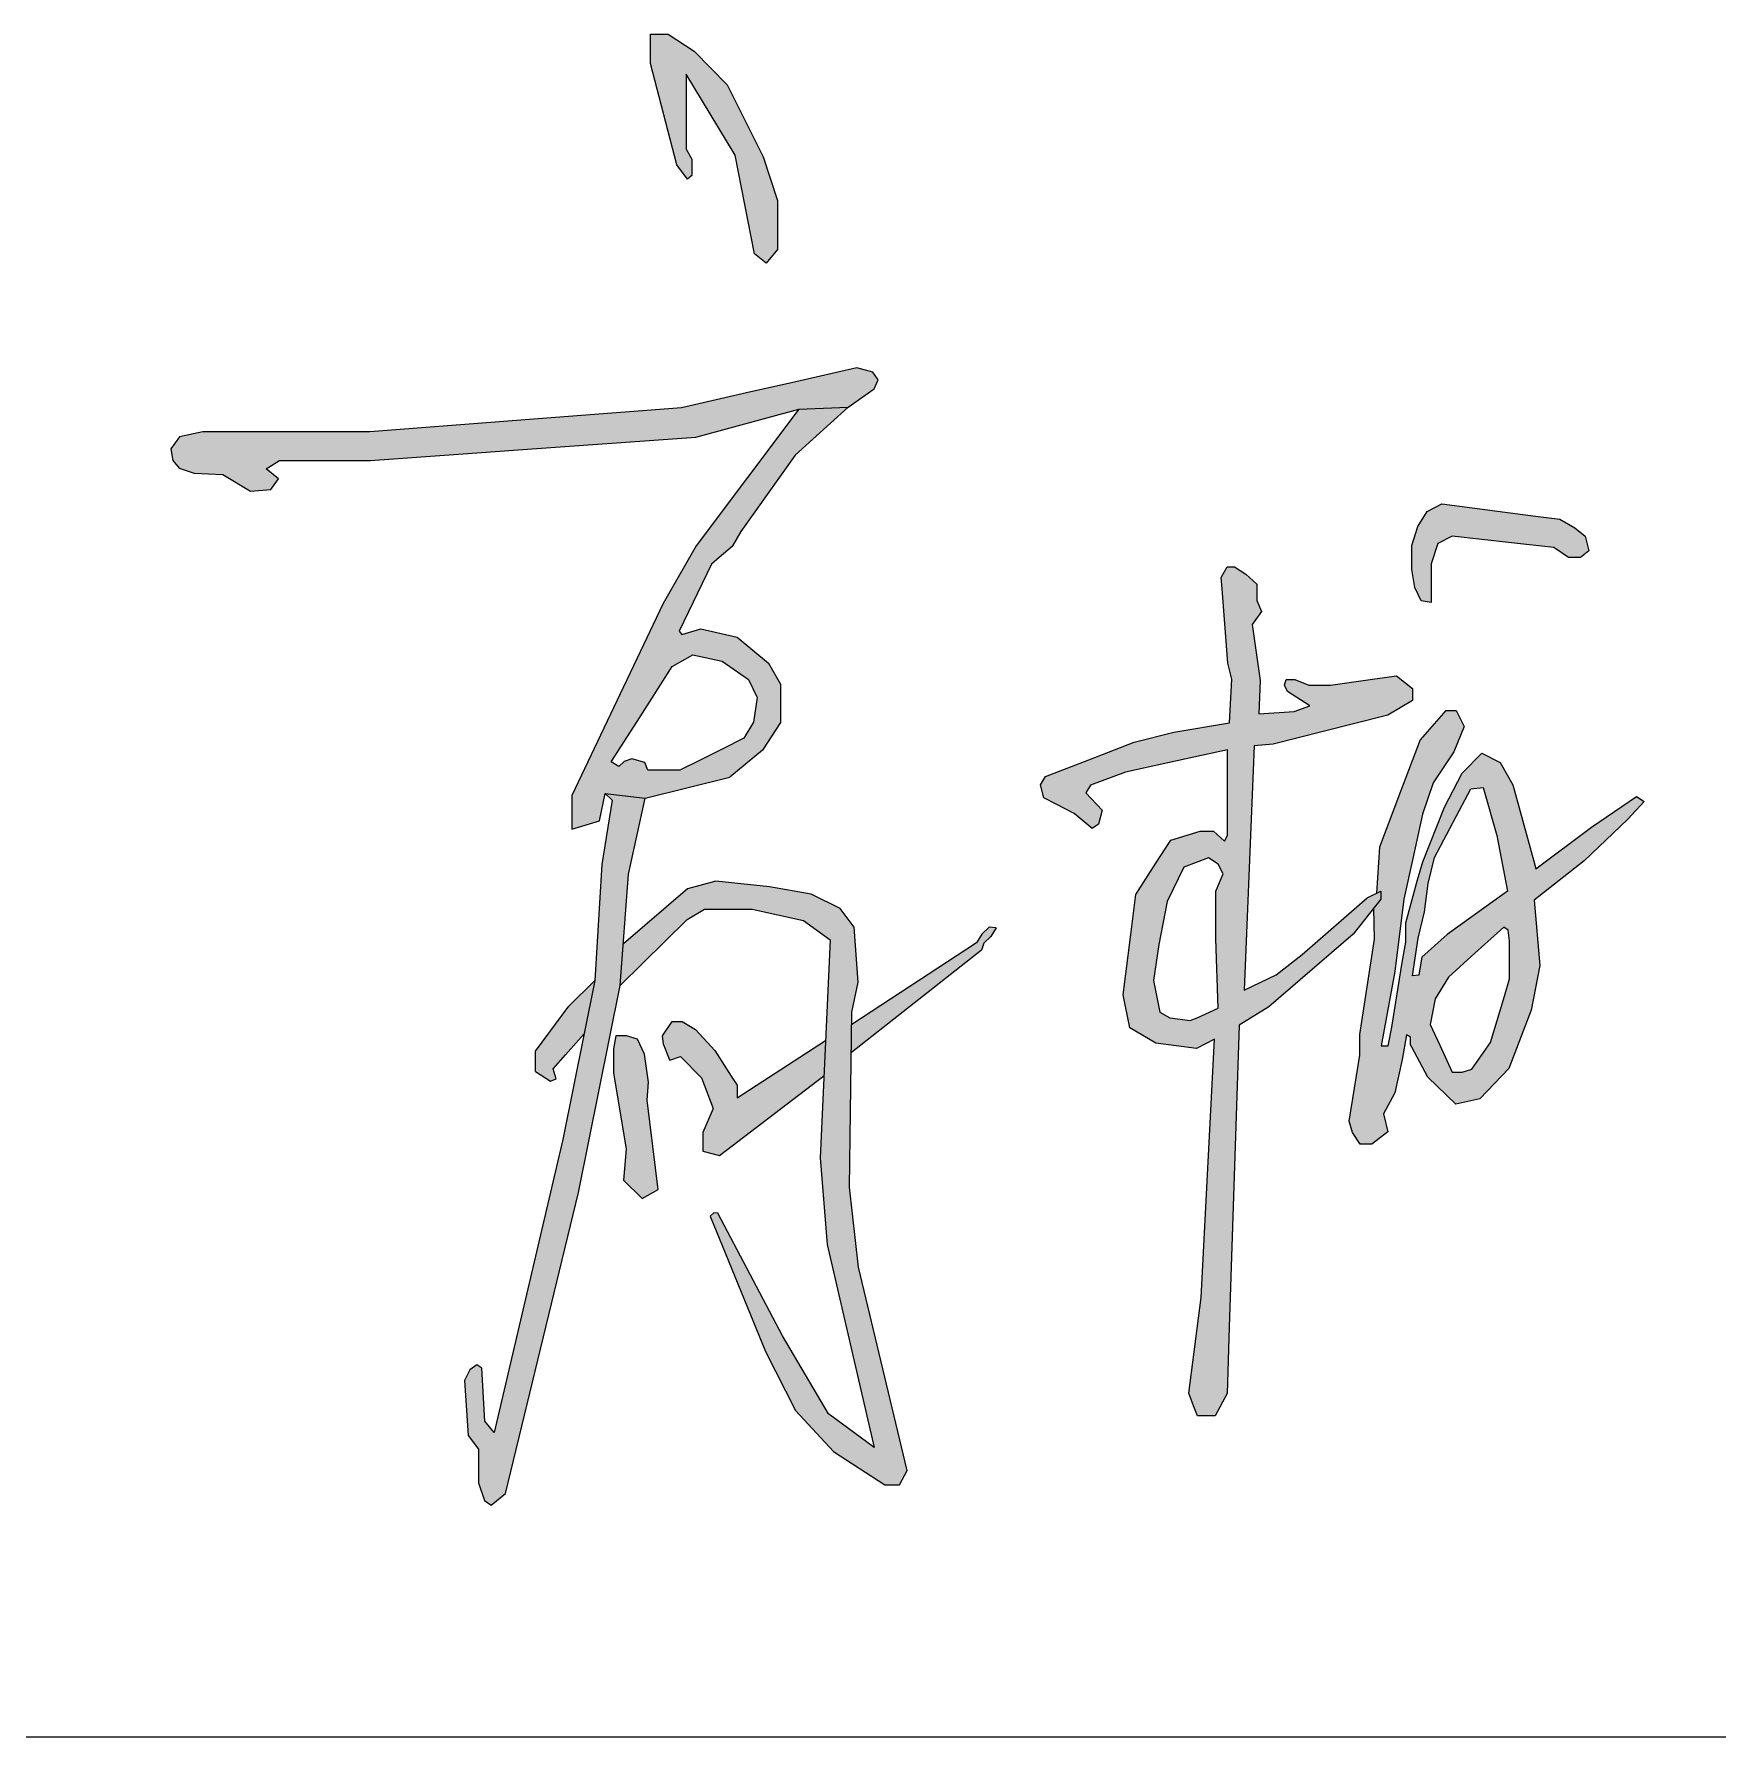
# Model space of a CAD drawing. Extents: x 33088 to 140010, y 13737 to 369010.
# Drawn here: x 119172 to 120070, y 37527 to 38435 of the extents above; entities that cross this region are included whole.
import ezdxf

# ---------------------------------------------------------------- set-up
doc = ezdxf.new("R2010")
doc.units = 0
doc.header["$LTSCALE"] = 1000
doc.header["$MEASUREMENT"] = 0
doc.layers.get('0').update_dxf_attribs({"linetype": 'CONTINUOUS'})
doc.layers.add('PUB_TITLE', color=4, linetype='CONTINUOUS')

msp = doc.modelspace()

# ---------------------------------------------------------------- hatches: boundary and pattern name
h = msp.add_hatch(color=256)
h.paths.add_polyline_path([(119523.82, 38426.09), (119509.95, 38435.24), (119500.55, 38435.24), (119500.55, 38419.51), (119514.65, 38365.51), (119520.29, 38357.76), (119522.65, 38359.81), (119522.65, 38362.86), (119522.65, 38368.48), (119519.61, 38373.87), (119519.61, 38385.35), (119519.61, 38413.92), (119545.65, 38370.66), (119555.97, 38317.96), (119562.3, 38313.01), (119568.23, 38320.42), (119568.23, 38346.49), (119560.71, 38369.73), (119541.44, 38408.24)])
h.paths.add_polyline_path([(119579.57, 38235.21), (119605.89, 38236.28), (119619.87, 38246.03), (119622.06, 38250.8), (119619.08, 38254.89), (119610.66, 38257.31), (119577.99, 38249.84), (119551.74, 38243.83), (119517.05, 38235.9), (119447.49, 38230.5), (119350.77, 38223), (119261.72, 38223), (119249.21, 38220.44), (119244.61, 38214.11), (119245.68, 38207.73), (119249.09, 38203.7), (119257.05, 38201.12), (119272.31, 38200.42), (119287.19, 38191.52), (119297.91, 38192.3), (119302.1, 38198.05), (119295.56, 38203.28), (119302.62, 38207.72), (119351.02, 38207.72), (119398.1, 38211.12), (119429.92, 38213.42), (119524.67, 38220.25)])
h.paths.add_polyline_path([(119532.98, 38152.54), (119537.14, 38156.07), (119544.06, 38161.97), (119548.68, 38169.92), (119577.73, 38210.56), (119605.89, 38236.28), (119579.57, 38235.21), (119524.9, 38162.28), (119507.34, 38131.5), (119475.69, 38065.11), (119458.57, 38029.2), (119458.57, 38011.12), (119473.34, 38015.57), (119476.41, 38030.22), (119497.75, 38027.79), (119542.81, 38038.87), (119560.33, 38053.24), (119569.89, 38068.04), (119569.89, 38088.52), (119563.51, 38099.67), (119546.67, 38113.57), (119527.44, 38117.93), (119517.21, 38115), (119515.84, 38116.84)])
h.paths.add_polyline_path([(119523.11, 38104.09), (119538.75, 38100.69), (119552.87, 38090.99), (119557.4, 38081.42), (119555.51, 38068.32), (119550.34, 38059.62), (119539.12, 38054.02), (119527.32, 38048.13), (119516.19, 38042.57), (119499.01, 38042.57), (119497.45, 38046.68), (119490.63, 38048.67), (119486.55, 38047.25), (119483.64, 38044.59), (119479.6, 38047.15), (119494.99, 38071.17), (119512.09, 38097.85)], flags=16)
h.paths.add_polyline_path([(119488.82, 37987.11), (119497.75, 38027.79), (119476.41, 38030.22), (119480.1, 38026.71), (119474.55, 37992.38), (119470.82, 37930.41), (119453.73, 37845.66), (119417.07, 37689.39), (119412.19, 37695.4), (119410.52, 37723.72), (119407.88, 37725.48), (119404.16, 37722.84), (119401.32, 37717.16), (119403.25, 37687.84), (119408.77, 37680.58), (119408.77, 37662.56), (119412.02, 37653.05), (119415.59, 37650.6), (119423.15, 37656.76), (119462.09, 37817.39), (119484.39, 37927.78)])
h.paths.add_polyline_path([(119586.2, 37976.44), (119564.02, 37980.46), (119535.34, 37983.42), (119520.28, 37979.39), (119486.05, 37949.99), (119484.39, 37927.78), (119520.15, 37963.03), (119529.25, 37968.43), (119554.8, 37968.43), (119582.08, 37962.53), (119596.33, 37952.22), (119591.12, 37835.89), (119594.73, 37789.59), (119619.93, 37681.45), (119595.41, 37699.34), (119570.88, 37741.02), (119536.41, 37806.41), (119534.3, 37806.55), (119532.36, 37804.82), (119561.96, 37732.51), (119577.88, 37701.11), (119598.12, 37679.24), (119625.47, 37661.48), (119633.41, 37661.48), (119637.51, 37669.15), (119611.5, 37777.63), (119606.76, 37820.17), (119607.96, 37913.52), (119611.27, 37929.51), (119609.16, 37958.94), (119601.7, 37968.8)])
h.paths.add_polyline_path([(119470.82, 37930.41), (119456.88, 37916.78), (119439.14, 37892.85), (119439.14, 37881.84), (119447.21, 37876.72), (119450.17, 37878.06), (119448.61, 37883.35), (119455.21, 37890.8), (119465.08, 37901.94)], flags=17)
h.paths.add_polyline_path([(119593.08, 37879.69), (119593.92, 37898.43), (119546.73, 37867.82), (119546.73, 37874.64), (119543.62, 37879.44), (119534.82, 37893.05), (119524.52, 37904.34), (119517.38, 37908.66), (119512.06, 37908.66), (119506.91, 37901.02), (119507.4, 37896.5), (119510.89, 37887.98), (119516.58, 37889.88), (119527.72, 37878.51), (119533.88, 37862.17), (119528.43, 37849.38), (119528.43, 37839.44), (119537.29, 37837.06)], flags=17)
h.paths.add_polyline_path([(119498.78, 37866.69), (119499.54, 37876.29), (119497.31, 37891.17), (119493.59, 37899.2), (119487.64, 37900.87), (119481.96, 37900.87), (119480.77, 37894.02), (119480.77, 37881.07), (119487.57, 37840.75), (119486.13, 37823.98), (119496.15, 37814.26), (119504.69, 37818.97)])
h.paths.add_polyline_path([(119677.12, 37946.71), (119678.34, 37950.44), (119682.16, 37953.93), (119684.86, 37958.46), (119681.28, 37958.95), (119677.26, 37955.24), (119674.37, 37950.5), (119607.88, 37907), (119607.69, 37892.07)])
for color, points in [(250, [(119523.82, 38426.09), (119509.95, 38435.24), (119500.55, 38435.24), (119500.55, 38419.51), (119514.65, 38365.51), (119520.29, 38357.76), (119522.65, 38359.81), (119522.65, 38362.86), (119522.65, 38368.48), (119519.61, 38373.87), (119519.61, 38385.35), (119519.61, 38413.92), (119545.65, 38370.66), (119555.97, 38317.96), (119562.3, 38313.01), (119568.23, 38320.42), (119568.23, 38346.49), (119560.71, 38369.73), (119541.44, 38408.24)]), (256, [(119244.61, 38214.11), (119245.68, 38207.73), (119249.09, 38203.7), (119257.05, 38201.12), (119272.31, 38200.42), (119287.19, 38191.52), (119297.91, 38192.3), (119302.1, 38198.05), (119295.56, 38203.28), (119302.62, 38207.72), (119351.02, 38207.72), (119398.1, 38211.12), (119429.92, 38213.42), (119524.67, 38220.25), (119579.57, 38235.21), (119605.89, 38236.28), (119619.87, 38246.03), (119622.06, 38250.8), (119619.08, 38254.89), (119610.66, 38257.31), (119577.99, 38249.84), (119551.74, 38243.83), (119517.05, 38235.9), (119447.49, 38230.5), (119350.77, 38223), (119261.72, 38223), (119249.21, 38220.44)]), (250, [(119993.65, 38171.81), (119985.61, 38176.43), (119972.68, 38178.11), (119938.79, 38182.53), (119922.62, 38184.64), (119914.88, 38180.6), (119909.96, 38172.52), (119906.62, 38162.5), (119906.62, 38149.68), (119908.37, 38140.15), (119911.62, 38132.9), (119916.92, 38132.02), (119916.92, 38143.19), (119916.92, 38152.69), (119920.62, 38163.56), (119928.23, 38167.39), (119959.91, 38163.93), (119982.51, 38161.46), (119990.29, 38156.03), (119996.72, 38156.03), (120001.04, 38159.61), (119999.19, 38167.38)]), (256, [(119906.62, 38149.68), (119908.37, 38140.15), (119911.62, 38132.9), (119916.92, 38132.02), (119916.92, 38143.19), (119916.92, 38152.69), (119920.62, 38163.56), (119928.23, 38167.39), (119959.91, 38163.93), (119982.51, 38161.46), (119990.29, 38156.03), (119996.72, 38156.03), (120001.04, 38159.61), (119999.19, 38167.38), (119993.65, 38171.81), (119985.61, 38176.43), (119972.68, 38178.11), (119938.79, 38182.53), (119922.62, 38184.64), (119914.88, 38180.6), (119909.96, 38172.52), (119906.62, 38162.5)]), (256, [(119607.88, 37907), (119607.69, 37892.07), (119677.12, 37946.71), (119678.34, 37950.44), (119682.16, 37953.93), (119684.86, 37958.46), (119681.28, 37958.95), (119677.26, 37955.24), (119674.37, 37950.5)])]:
    msp.add_hatch(color=color).paths.add_polyline_path(points)
h = msp.add_hatch(color=256)
h.paths.add_polyline_path([(119821.51, 38120.28), (119826.46, 38127.34), (119823.96, 38133.11), (119824.01, 38141.87), (119818.05, 38147.14), (119812.06, 38151.02), (119808.18, 38151.02), (119804.96, 38145.46), (119805.43, 38139.38), (119808.5, 38099.78), (119810.69, 38091.1), (119809.48, 38067.94), (119779.76, 38062.9), (119758.64, 38057.61), (119734.31, 38048.19), (119711.22, 38039.25), (119708.63, 38034.79), (119710.41, 38027.8), (119717.28, 38024.26), (119726.52, 38019.5), (119736.19, 38011.57), (119739.56, 38013.84), (119741.54, 38021.26), (119732.7, 38030.46), (119735.3, 38034.63), (119754.01, 38041.63), (119776.44, 38046.53), (119808.32, 38053.5), (119808.32, 38007.78), (119806.68, 38004.76), (119800.85, 38010.18), (119793.81, 38010.18), (119778.19, 38005.36), (119770.2, 37992.97), (119759.5, 37976.38), (119756.77, 37955.01), (119752.65, 37922.73), (119756.21, 37905.18), (119770.2, 37897.05), (119791.83, 37894.25), (119801.5, 37899.08), (119794.28, 37761.4), (119787.72, 37710.33), (119790.29, 37703.61), (119792.37, 37698.19), (119801.85, 37698.19), (119808.17, 37710.2), (119809.32, 37745.57), (119814.58, 37906.69), (119830.47, 37916.43), (119875.32, 37955.1), (119890.16, 37973.75), (119890.18, 37978.13), (119882.84, 37974.6), (119848.15, 37944.3), (119834.28, 37933.52), (119817.32, 37925.3), (119822.5, 38055.61), (119832.69, 38056.46), (119859.47, 38063.24), (119893.84, 38071.94), (119907.13, 38079.73), (119907.13, 38086.14), (119898.53, 38092.94), (119884.44, 38090.95), (119863.36, 38087.97), (119851.67, 38087.97), (119844.27, 38091.01), (119839.7, 38091.01), (119838.81, 38087.97), (119840.33, 38084.66), (119852.33, 38076.96), (119844, 38073.92), (119825.05, 38072.77), (119825.79, 38090.54)])
h.paths.add_polyline_path([(119798.27, 37995.9), (119803.42, 37992.55), (119806.1, 37987.41), (119802.08, 37978.02), (119802.08, 37952.76), (119803.42, 37915.66), (119792.09, 37910.6), (119788.45, 37909.05), (119777.52, 37910.6), (119772.26, 37913.5), (119770.78, 37920.75), (119768.79, 37930.46), (119771.65, 37949.63), (119776.13, 37972.65), (119785.07, 37990.98)], flags=16)
h.paths.add_polyline_path([(119993.65, 38171.81), (119985.61, 38176.43), (119972.68, 38178.11), (119938.79, 38182.53), (119922.62, 38184.64), (119914.88, 38180.6), (119909.96, 38172.52), (119906.62, 38162.5), (119906.62, 38149.68), (119908.37, 38140.15), (119911.62, 38132.9), (119916.92, 38132.02), (119916.92, 38143.19), (119916.92, 38152.69), (119920.62, 38163.56), (119928.23, 38167.39), (119959.91, 38163.93), (119982.51, 38161.46), (119990.29, 38156.03), (119996.72, 38156.03), (120001.04, 38159.61), (119999.19, 38167.38)])
h.paths.add_polyline_path([(119912.34, 38019.11), (119918.01, 38035.87), (119929.11, 38052.38), (119934.54, 38065.94), (119930.34, 38074.49), (119924.82, 38074.49), (119911.07, 38058.79), (119900.69, 38031.32), (119889.46, 38001.61), (119887.92, 37977.04), (119890.18, 37978.13), (119890.16, 37973.75), (119886.45, 37969.08), (119886.8, 37952.56), (119878.91, 37901.67), (119878.91, 37890.7), (119873.2, 37855.41), (119875.06, 37849.39), (119879.13, 37843.14), (119885.4, 37843.14), (119893.85, 37849.71), (119891.59, 37859.33), (119897.63, 37870.54), (119901.62, 37888.28), (119903.89, 37901.51), (119905.98, 37900.16), (119905.98, 37896.23), (119906.64, 37894.98), (119915.14, 37878.85), (119930.25, 37864.43), (119942.89, 37867.31), (119958.5, 37883.46), (119970.28, 37914.66), (119974.93, 37938.47), (119971.99, 37973.34), (119998.55, 37994.28), (120021.88, 38016.58), (120030.58, 38025.86), (120026.53, 38028.53), (120002.51, 38012.16), (119972.88, 37990.06), (119971.76, 37994.13), (119960.53, 38034.86), (119953.76, 38046.69), (119944.07, 38051.76), (119933.46, 38041), (119924.08, 38022.87), (119912.47, 37993.83), (119909.78, 37984.06), (119903.47, 37961.16), (119903.47, 37950.87), (119901.61, 37940.1), (119896.1, 37905.64), (119894.02, 37895.61), (119890.24, 37895.61), (119897.54, 37935.19), (119902.42, 37973.8), (119907.16, 37995.45)])
h.paths.add_polyline_path([(119925.3, 38008.44), (119931.96, 38020.94), (119938.21, 38032.65), (119944.75, 38033.47), (119952.09, 38007.85), (119957.66, 37978.17), (119925.62, 37955.01), (119912.09, 37942.83), (119911.18, 37937.66), (119910.4, 37933.25), (119907.1, 37932.97), (119910.09, 37953.07), (119913.49, 37967.07), (119915.37, 37982.22), (119918.73, 37996.1)], flags=16)
h.paths.add_polyline_path([(119955.71, 37958.86), (119958.11, 37957.28), (119958.86, 37951.65), (119958.86, 37931.32), (119956.1, 37922.14), (119948.69, 37897.47), (119938.73, 37883.17), (119933.48, 37881.65), (119928.17, 37881.65), (119921.55, 37895.97), (119916.48, 37906.95), (119919.21, 37920.67), (119926.17, 37932.25), (119940.31, 37944.99)], flags=16)
h.paths.add_polyline_path([(120192.99, 38292.22), (120222.5, 38290.63), (120236.33, 38287.17), (120256.54, 38285.45), (120272.26, 38284.1), (120286.58, 38280.83), (120310.96, 38278.31), (120338.68, 38275.45), (120373.1, 38275.45), (120393.42, 38277.6), (120401.55, 38274.49), (120416.37, 38277.6), (120421.65, 38279.52), (120425.54, 38283.18), (120425.54, 38287.42), (120420.7, 38290.84), (120416.46, 38292.37), (120364.94, 38290.33), (120353.64, 38289.88), (120346.87, 38288.67), (120266, 38299.41), (120249.03, 38299.41), (120227.65, 38305.86), (120207.97, 38305.86), (120194.74, 38307.35), (120175.81, 38304.51), (120161.23, 38298.98), (120152.69, 38292.29), (120145.28, 38291.33), (120140.47, 38283.95), (120136.57, 38278.12), (120136.57, 38267.67), (120140.1, 38262.27), (120145.27, 38259.99), (120151.73, 38261.6), (120156.85, 38275.6), (120166.81, 38283.4), (120180.82, 38288.78)])
h.paths.add_polyline_path([(120184.83, 38131.12), (120175.29, 38141.02), (120165.01, 38141.02), (120162.01, 38136.85), (120171.88, 38118.78), (120176.87, 38111.95), (120178.9, 38104.21), (120182.21, 38098.43), (120186.32, 38098.8), (120189.5, 38101.6), (120190.62, 38112.06)])
h.paths.add_polyline_path([(120285.89, 38195.62), (120293.51, 38197.01), (120296.42, 38199.67), (120296.58, 38203.2), (120291.3, 38212.93), (120284.73, 38216.41), (120275.42, 38213.83), (120270.91, 38206.4), (120244.25, 38066.16), (120236.92, 37989.77), (120230.76, 37981.69), (120230.76, 37969.83), (120235.61, 37964.47), (120242.5, 37966.64), (120252.32, 37972), (120268.28, 37983.98), (120272.87, 37994.95), (120285.99, 38011.87), (120286.3, 38021.75), (120290.43, 38026.37), (120290.43, 38010.8), (120288.62, 37994.83), (120284.95, 37975.23), (120283.19, 37930.99), (120284.26, 37880.8), (120278.11, 37883.53), (120274.92, 37874.88), (120281.07, 37863.27), (120281.07, 37850.3), (120283.04, 37840.93), (120287.78, 37836.59), (120288.97, 37833.27), (120294.5, 37833.27), (120299.16, 37835.32), (120300.98, 37841.17), (120300.74, 37861.3), (120297.65, 37868.45), (120297.65, 37899.4), (120300.14, 37928.88), (120299.16, 37971.75), (120303.19, 37987.07), (120304.14, 37990.68), (120304.14, 37997.14), (120305.54, 38015.98), (120305.03, 38033.13), (120309.86, 38053.03), (120328.58, 38079.37), (120351.33, 38105.41), (120367.42, 38117.67), (120374.51, 38124.91), (120375.42, 38129.88), (120374.15, 38136.25), (120359.13, 38139.25), (120344.32, 38139.25), (120307.93, 38140.63), (120292.13, 38134.75), (120279.1, 38132.19), (120270.75, 38132.19), (120270.75, 38137.31)])
h.paths.add_polyline_path([(120271.11, 38118.21), (120297.65, 38117.8), (120300.44, 38113.05), (120303.38, 38113.05), (120311.89, 38113.03), (120305.75, 38119.75), (120308.69, 38127.43), (120347.66, 38125.47), (120349.98, 38121.92), (120337.81, 38108.07), (120332.15, 38105.53), (120323.47, 38097.05), (120314.4, 38084.56), (120312.19, 38084.56), (120311.34, 38089.22), (120314.7, 38093.25), (120314.7, 38097.72), (120307.76, 38102.42), (120299.5, 38101.67), (120296.31, 38093.34), (120297.72, 38083.95), (120295.93, 38056.1), (120285.49, 38037.98), (120268.64, 38008.75), (120252.33, 37988.73), (120249.14, 37989.61), (120252.7, 37998.63), (120252.22, 38011), (120255.21, 38014.68), (120255.5, 38025.98), (120254.59, 38034.33), (120259.34, 38039.89), (120259.34, 38053.61), (120260.77, 38073.64), (120267.2, 38112.77)], flags=16)
h.paths.add_polyline_path([(120180.85, 37989.01), (120172.8, 37997.39), (120172.8, 38006.42), (120176.51, 38019.22), (120177.7, 38020.63), (120183.14, 38020.63), (120185.5, 38026.66), (120183, 38034.61), (120178.87, 38037.11), (120160.17, 38029.6), (120157.37, 38020.92), (120155.75, 38005.47), (120157.81, 37992.81), (120174.17, 37975.5), (120184.62, 37969.91), (120197, 37965.49), (120212.31, 37960.03), (120224.1, 37957.55), (120222.8, 37952.69), (120174.87, 37886.16), (120153.34, 37856.27), (120138.11, 37829.02), (120120.87, 37798.16), (120120.87, 37782.3), (120124.38, 37771.74), (120137.32, 37768.57), (120159.77, 37768.57), (120188.31, 37768.57), (120213.4, 37768.57), (120256.46, 37775.7), (120270.86, 37778.08), (120301.23, 37778.08), (120341.12, 37778.08), (120370.18, 37784.63), (120398.97, 37784.63), (120405.05, 37790.44), (120408.15, 37793.41), (120408.15, 37802.85), (120394.48, 37802.85), (120378.1, 37799.42), (120354.86, 37799.42), (120326.85, 37793.35), (120309.54, 37795.19), (120291.8, 37791.54), (120267.55, 37793.62), (120249.55, 37788.15), (120211.91, 37782.56), (120179.44, 37781.3), (120161.68, 37783.39), (120151.49, 37786.16), (120141.42, 37783.97), (120137.14, 37787.44), (120137.14, 37796), (120156.11, 37829.27), (120175.64, 37863.51), (120217.71, 37918.76), (120232.13, 37943.23), (120236.41, 37957.19), (120231.8, 37964.38), (120221.45, 37970.29), (120213.15, 37975.03), (120205.39, 37979.46), (120193.34, 37979.46)])
h.paths.add_polyline_path([(120498.78, 37827.25), (120493.99, 37830.92), (120488.16, 37830.92), (120482.87, 37824.8), (120482.87, 37818.69), (120486.44, 37812.68), (120493.38, 37812.68), (120500.21, 37819.3)])
h = msp.add_hatch(color=250)
h.paths.add_polyline_path([(119429.92, 38213.42), (119524.67, 38220.25), (119579.57, 38235.21), (119605.89, 38236.28), (119619.87, 38246.03), (119622.06, 38250.8), (119619.08, 38254.89), (119610.66, 38257.31), (119577.99, 38249.84), (119551.74, 38243.83), (119517.05, 38235.9), (119447.49, 38230.5), (119350.77, 38223), (119261.72, 38223), (119249.21, 38220.44), (119244.61, 38214.11), (119245.68, 38207.73), (119249.09, 38203.7), (119257.05, 38201.12), (119272.31, 38200.42), (119287.19, 38191.52), (119297.91, 38192.3), (119302.1, 38198.05), (119295.56, 38203.28), (119302.62, 38207.72), (119351.02, 38207.72), (119398.1, 38211.12)])
h.paths.add_polyline_path([(119577.73, 38210.56), (119605.89, 38236.28), (119579.57, 38235.21), (119524.9, 38162.28), (119507.34, 38131.5), (119475.69, 38065.11), (119458.57, 38029.2), (119458.57, 38011.12), (119473.34, 38015.57), (119476.41, 38030.22), (119497.75, 38027.79), (119542.81, 38038.87), (119560.33, 38053.24), (119569.89, 38068.04), (119569.89, 38088.52), (119563.51, 38099.67), (119546.67, 38113.57), (119527.44, 38117.93), (119517.21, 38115), (119515.84, 38116.84), (119532.98, 38152.54), (119537.14, 38156.07), (119544.06, 38161.97), (119548.68, 38169.92)])
h.paths.add_polyline_path([(119538.75, 38100.69), (119552.87, 38090.99), (119557.4, 38081.42), (119555.51, 38068.32), (119550.34, 38059.62), (119539.12, 38054.02), (119527.32, 38048.13), (119516.19, 38042.57), (119499.01, 38042.57), (119497.45, 38046.68), (119490.63, 38048.67), (119486.55, 38047.25), (119483.64, 38044.59), (119479.6, 38047.15), (119494.99, 38071.17), (119512.09, 38097.85), (119523.11, 38104.09)], flags=16)
h.paths.add_polyline_path([(119497.75, 38027.79), (119476.41, 38030.22), (119480.1, 38026.71), (119474.55, 37992.38), (119470.82, 37930.41), (119453.73, 37845.66), (119417.07, 37689.39), (119412.19, 37695.4), (119410.52, 37723.72), (119407.88, 37725.48), (119404.16, 37722.84), (119401.32, 37717.16), (119403.25, 37687.84), (119408.77, 37680.58), (119408.77, 37662.56), (119412.02, 37653.05), (119415.59, 37650.6), (119423.15, 37656.76), (119462.09, 37817.39), (119484.39, 37927.78), (119488.82, 37987.11)])
h.paths.add_polyline_path([(119470.82, 37930.41), (119456.88, 37916.78), (119439.14, 37892.85), (119439.14, 37881.84), (119447.21, 37876.72), (119450.17, 37878.06), (119448.61, 37883.35), (119455.21, 37890.8), (119465.08, 37901.94)], flags=17)
h.paths.add_polyline_path([(119586.2, 37976.44), (119564.02, 37980.46), (119535.34, 37983.42), (119520.28, 37979.39), (119486.05, 37949.99), (119484.39, 37927.78), (119520.15, 37963.03), (119529.25, 37968.43), (119554.8, 37968.43), (119582.08, 37962.53), (119596.33, 37952.22), (119591.12, 37835.89), (119594.73, 37789.59), (119619.93, 37681.45), (119595.41, 37699.34), (119570.88, 37741.02), (119536.41, 37806.41), (119534.3, 37806.55), (119532.36, 37804.82), (119561.96, 37732.51), (119577.88, 37701.11), (119598.12, 37679.24), (119625.47, 37661.48), (119633.41, 37661.48), (119637.51, 37669.15), (119611.5, 37777.63), (119606.76, 37820.17), (119607.96, 37913.52), (119611.27, 37929.51), (119609.16, 37958.94), (119601.7, 37968.8)])
h.paths.add_polyline_path([(119543.62, 37879.44), (119534.82, 37893.05), (119524.52, 37904.34), (119517.38, 37908.66), (119512.06, 37908.66), (119506.91, 37901.02), (119507.4, 37896.5), (119510.89, 37887.98), (119516.58, 37889.88), (119527.72, 37878.51), (119533.88, 37862.17), (119528.43, 37849.38), (119528.43, 37839.44), (119537.29, 37837.06), (119593.08, 37879.69), (119593.92, 37898.43), (119546.73, 37867.82), (119546.73, 37874.64)], flags=17)
h.paths.add_polyline_path([(119677.12, 37946.71), (119678.34, 37950.44), (119682.16, 37953.93), (119684.86, 37958.46), (119681.28, 37958.95), (119677.26, 37955.24), (119674.37, 37950.5), (119607.88, 37907), (119607.69, 37892.07)])
h.paths.add_polyline_path([(119499.54, 37876.29), (119497.31, 37891.17), (119493.59, 37899.2), (119487.64, 37900.87), (119481.96, 37900.87), (119480.77, 37894.02), (119480.77, 37881.07), (119487.57, 37840.75), (119486.13, 37823.98), (119496.15, 37814.26), (119504.69, 37818.97), (119498.78, 37866.69)])
h = msp.add_hatch(color=256)
h.paths.add_polyline_path([(119515.84, 38116.84), (119532.98, 38152.54), (119537.14, 38156.07), (119544.06, 38161.97), (119548.68, 38169.92), (119577.73, 38210.56), (119605.89, 38236.28), (119579.57, 38235.21), (119524.9, 38162.28), (119507.34, 38131.5), (119475.69, 38065.11), (119458.57, 38029.2), (119458.57, 38011.12), (119473.34, 38015.57), (119476.41, 38030.22), (119497.75, 38027.79), (119542.81, 38038.87), (119560.33, 38053.24), (119569.89, 38068.04), (119569.89, 38088.52), (119563.51, 38099.67), (119546.67, 38113.57), (119527.44, 38117.93), (119517.21, 38115)])
h.paths.add_polyline_path([(119523.11, 38104.09), (119538.75, 38100.69), (119552.87, 38090.99), (119557.4, 38081.42), (119555.51, 38068.32), (119550.34, 38059.62), (119539.12, 38054.02), (119527.32, 38048.13), (119516.19, 38042.57), (119499.01, 38042.57), (119497.45, 38046.68), (119490.63, 38048.67), (119486.55, 38047.25), (119483.64, 38044.59), (119479.6, 38047.15), (119494.99, 38071.17), (119512.09, 38097.85)], flags=16)
h.paths.add_polyline_path([(119497.75, 38027.79), (119476.41, 38030.22), (119480.1, 38026.71), (119474.55, 37992.38), (119470.82, 37930.41), (119453.73, 37845.66), (119417.07, 37689.39), (119412.19, 37695.4), (119410.52, 37723.72), (119407.88, 37725.48), (119404.16, 37722.84), (119401.32, 37717.16), (119403.25, 37687.84), (119408.77, 37680.58), (119408.77, 37662.56), (119412.02, 37653.05), (119415.59, 37650.6), (119423.15, 37656.76), (119462.09, 37817.39), (119484.39, 37927.78), (119488.82, 37987.11)])
h.paths.add_polyline_path([(119520.15, 37963.03), (119529.25, 37968.43), (119554.8, 37968.43), (119582.08, 37962.53), (119596.33, 37952.22), (119591.12, 37835.89), (119594.73, 37789.59), (119619.93, 37681.45), (119595.41, 37699.34), (119570.88, 37741.02), (119536.41, 37806.41), (119534.3, 37806.55), (119532.36, 37804.82), (119561.96, 37732.51), (119577.88, 37701.11), (119598.12, 37679.24), (119625.47, 37661.48), (119633.41, 37661.48), (119637.51, 37669.15), (119611.5, 37777.63), (119606.76, 37820.17), (119607.96, 37913.52), (119611.27, 37929.51), (119609.16, 37958.94), (119601.7, 37968.8), (119586.2, 37976.44), (119564.02, 37980.46), (119535.34, 37983.42), (119520.28, 37979.39), (119486.05, 37949.99), (119484.39, 37927.78)])
h.paths.add_polyline_path([(119470.82, 37930.41), (119456.88, 37916.78), (119439.14, 37892.85), (119439.14, 37881.84), (119447.21, 37876.72), (119450.17, 37878.06), (119448.61, 37883.35), (119455.21, 37890.8), (119465.08, 37901.94)], flags=17)
h.paths.add_polyline_path([(119498.78, 37866.69), (119499.54, 37876.29), (119497.31, 37891.17), (119493.59, 37899.2), (119487.64, 37900.87), (119481.96, 37900.87), (119480.77, 37894.02), (119480.77, 37881.07), (119487.57, 37840.75), (119486.13, 37823.98), (119496.15, 37814.26), (119504.69, 37818.97)])
h.paths.add_polyline_path([(119593.08, 37879.69), (119593.92, 37898.43), (119546.73, 37867.82), (119546.73, 37874.64), (119543.62, 37879.44), (119534.82, 37893.05), (119524.52, 37904.34), (119517.38, 37908.66), (119512.06, 37908.66), (119506.91, 37901.02), (119507.4, 37896.5), (119510.89, 37887.98), (119516.58, 37889.88), (119527.72, 37878.51), (119533.88, 37862.17), (119528.43, 37849.38), (119528.43, 37839.44), (119537.29, 37837.06)], flags=17)
h = msp.add_hatch(color=256)
h.paths.add_polyline_path([(119906.62, 38149.68), (119908.37, 38140.15), (119911.62, 38132.9), (119916.92, 38132.02), (119916.92, 38143.19), (119916.92, 38152.69), (119920.62, 38163.56), (119928.23, 38167.39), (119959.91, 38163.93), (119982.51, 38161.46), (119990.29, 38156.03), (119996.72, 38156.03), (120001.04, 38159.61), (119999.19, 38167.38), (119993.65, 38171.81), (119985.61, 38176.43), (119972.68, 38178.11), (119938.79, 38182.53), (119922.62, 38184.64), (119914.88, 38180.6), (119909.96, 38172.52), (119906.62, 38162.5)])
h.paths.add_polyline_path([(119878.91, 37890.7), (119873.2, 37855.41), (119875.06, 37849.39), (119879.13, 37843.14), (119885.4, 37843.14), (119893.85, 37849.71), (119891.59, 37859.33), (119897.63, 37870.54), (119901.62, 37888.28), (119903.89, 37901.51), (119905.98, 37900.16), (119905.98, 37896.23), (119906.64, 37894.98), (119915.14, 37878.85), (119930.25, 37864.43), (119942.89, 37867.31), (119958.5, 37883.46), (119970.28, 37914.66), (119974.93, 37938.47), (119971.99, 37973.34), (119998.55, 37994.28), (120021.88, 38016.58), (120030.58, 38025.86), (120026.53, 38028.53), (120002.51, 38012.16), (119972.88, 37990.06), (119971.76, 37994.13), (119960.53, 38034.86), (119953.76, 38046.69), (119944.07, 38051.76), (119933.46, 38041), (119924.08, 38022.87), (119912.47, 37993.83), (119909.78, 37984.06), (119903.47, 37961.16), (119903.47, 37950.87), (119901.61, 37940.1), (119896.1, 37905.64), (119894.02, 37895.61), (119890.24, 37895.61), (119897.54, 37935.19), (119902.42, 37973.8), (119907.16, 37995.45), (119912.34, 38019.11), (119918.01, 38035.87), (119929.11, 38052.38), (119934.54, 38065.94), (119930.34, 38074.49), (119924.82, 38074.49), (119911.07, 38058.79), (119900.69, 38031.32), (119889.46, 38001.61), (119887.92, 37977.04), (119890.18, 37978.13), (119890.16, 37973.75), (119886.45, 37969.08), (119886.8, 37952.56), (119878.91, 37901.67)])
h.paths.add_polyline_path([(119907.1, 37932.97), (119910.09, 37953.07), (119913.49, 37967.07), (119915.37, 37982.22), (119918.73, 37996.1), (119925.3, 38008.44), (119931.96, 38020.94), (119938.21, 38032.65), (119944.75, 38033.47), (119952.09, 38007.85), (119957.66, 37978.17), (119925.62, 37955.01), (119912.09, 37942.83), (119911.18, 37937.66), (119910.4, 37933.25)], flags=16)
h.paths.add_polyline_path([(119916.48, 37906.95), (119919.21, 37920.67), (119926.17, 37932.25), (119940.31, 37944.99), (119957.66, 37960.61), (119958.86, 37951.65), (119958.86, 37931.32), (119956.1, 37922.14), (119948.69, 37897.47), (119937.68, 37881.65), (119928.17, 37881.65), (119921.55, 37895.97)], flags=16)
h = msp.add_hatch(color=250)
h.paths.add_polyline_path([(119821.51, 38120.28), (119826.46, 38127.34), (119823.96, 38133.11), (119824.01, 38141.87), (119818.05, 38147.14), (119812.06, 38151.02), (119808.18, 38151.02), (119804.96, 38145.46), (119805.43, 38139.38), (119808.5, 38099.78), (119810.69, 38091.1), (119809.48, 38067.94), (119779.76, 38062.9), (119758.64, 38057.61), (119734.31, 38048.19), (119711.22, 38039.25), (119708.63, 38034.79), (119710.41, 38027.8), (119717.28, 38024.26), (119726.52, 38019.5), (119736.19, 38011.57), (119739.56, 38013.84), (119741.54, 38021.26), (119732.7, 38030.46), (119735.3, 38034.63), (119754.01, 38041.63), (119776.44, 38046.53), (119808.32, 38053.5), (119808.32, 38007.78), (119806.68, 38004.76), (119800.85, 38010.18), (119793.81, 38010.18), (119778.19, 38005.36), (119770.2, 37992.97), (119759.5, 37976.38), (119756.77, 37955.01), (119752.65, 37922.73), (119756.21, 37905.18), (119770.2, 37897.05), (119791.83, 37894.25), (119801.5, 37899.08), (119794.28, 37761.4), (119787.72, 37710.33), (119790.29, 37703.61), (119792.37, 37698.19), (119801.85, 37698.19), (119808.17, 37710.2), (119809.32, 37745.57), (119814.58, 37906.69), (119830.47, 37916.43), (119875.32, 37955.1), (119890.16, 37973.75), (119890.18, 37978.13), (119882.84, 37974.6), (119848.15, 37944.3), (119834.28, 37933.52), (119817.32, 37925.3), (119822.5, 38055.61), (119832.69, 38056.46), (119859.47, 38063.24), (119893.84, 38071.94), (119907.13, 38079.73), (119907.13, 38086.14), (119898.53, 38092.94), (119884.44, 38090.95), (119863.36, 38087.97), (119851.67, 38087.97), (119844.27, 38091.01), (119839.7, 38091.01), (119838.81, 38087.97), (119840.33, 38084.66), (119852.33, 38076.96), (119844, 38073.92), (119825.05, 38072.77), (119825.79, 38090.54)])
h.paths.add_polyline_path([(119798.27, 37995.9), (119803.42, 37992.55), (119806.1, 37987.41), (119802.08, 37978.02), (119802.08, 37952.76), (119803.42, 37915.66), (119792.09, 37910.6), (119788.45, 37909.05), (119777.52, 37910.6), (119772.26, 37913.5), (119770.78, 37920.75), (119768.79, 37930.46), (119771.65, 37949.63), (119776.13, 37972.65), (119785.07, 37990.98)], flags=16)
h = msp.add_hatch(color=250)
h.paths.add_polyline_path([(119912.34, 38019.11), (119918.01, 38035.87), (119929.11, 38052.38), (119934.54, 38065.94), (119930.34, 38074.49), (119924.82, 38074.49), (119911.07, 38058.79), (119900.69, 38031.32), (119889.46, 38001.61), (119887.92, 37977.04), (119890.18, 37978.13), (119890.16, 37973.75), (119886.45, 37969.08), (119886.8, 37952.56), (119878.91, 37901.67), (119878.91, 37890.7), (119873.2, 37855.41), (119875.06, 37849.39), (119879.13, 37843.14), (119885.4, 37843.14), (119893.85, 37849.71), (119891.59, 37859.33), (119897.63, 37870.54), (119901.62, 37888.28), (119903.89, 37901.51), (119905.98, 37900.16), (119905.98, 37896.23), (119906.64, 37894.98), (119915.14, 37878.85), (119930.25, 37864.43), (119942.89, 37867.31), (119958.5, 37883.46), (119970.28, 37914.66), (119974.93, 37938.47), (119971.99, 37973.34), (119998.55, 37994.28), (120021.88, 38016.58), (120030.58, 38025.86), (120026.53, 38028.53), (120002.51, 38012.16), (119972.88, 37990.06), (119971.76, 37994.13), (119960.53, 38034.86), (119953.76, 38046.69), (119944.07, 38051.76), (119933.46, 38041), (119924.08, 38022.87), (119912.47, 37993.83), (119909.78, 37984.06), (119903.47, 37961.16), (119903.47, 37950.87), (119901.61, 37940.1), (119896.1, 37905.64), (119894.02, 37895.61), (119890.24, 37895.61), (119897.54, 37935.19), (119902.42, 37973.8), (119907.16, 37995.45)])
h.paths.add_polyline_path([(119925.3, 38008.44), (119931.96, 38020.94), (119938.21, 38032.65), (119944.75, 38033.47), (119952.09, 38007.85), (119957.66, 37978.17), (119925.62, 37955.01), (119912.09, 37942.83), (119911.18, 37937.66), (119910.4, 37933.25), (119907.1, 37932.97), (119910.09, 37953.07), (119913.49, 37967.07), (119915.37, 37982.22), (119918.73, 37996.1)], flags=16)
h.paths.add_polyline_path([(119955.71, 37958.86), (119958.11, 37957.28), (119958.86, 37951.65), (119958.86, 37931.32), (119956.1, 37922.14), (119948.69, 37897.47), (119938.73, 37883.17), (119933.48, 37881.65), (119928.17, 37881.65), (119921.55, 37895.97), (119916.48, 37906.95), (119919.21, 37920.67), (119926.17, 37932.25), (119940.31, 37944.99)], flags=16)

# ---------------------------------------------------------------- linework, layer by layer
for p, q in [((119500.55, 38419.51), (119500.55, 38435.24)), ((119500.55, 38435.24), (119509.95, 38435.24)), ((119509.95, 38435.24), (119523.82, 38426.09)), ((119514.65, 38365.51), (119500.55, 38419.51)), ((119523.82, 38426.09), (119541.44, 38408.24)), ((119545.65, 38370.66), (119519.61, 38413.92)), ((119519.61, 38413.92), (119519.61, 38385.35)), ((119541.44, 38408.24), (119560.71, 38369.73)), ((119519.61, 38385.35), (119519.61, 38373.87)), ((119519.61, 38373.87), (119522.65, 38368.48)), ((119520.29, 38357.76), (119514.65, 38365.51)), ((119522.65, 38368.48), (119522.65, 38362.86)), ((119555.97, 38317.96), (119545.65, 38370.66)), ((119560.71, 38369.73), (119568.23, 38346.49)), ((119522.65, 38359.81), (119520.29, 38357.76)), ((119522.65, 38362.86), (119522.65, 38359.81)), ((119568.23, 38346.49), (119568.23, 38320.42)), ((119568.23, 38320.42), (119562.3, 38313.01)), ((119562.3, 38313.01), (119555.97, 38317.96)), ((119610.66, 38257.31), (119577.99, 38249.84)), ((119619.08, 38254.89), (119610.66, 38257.31)), ((119577.99, 38249.84), (119551.74, 38243.83)), ((119605.89, 38236.28), (119619.87, 38246.03)), ((119622.06, 38250.8), (119619.08, 38254.89)), ((119619.87, 38246.03), (119622.06, 38250.8)), ((119551.74, 38243.83), (119517.05, 38235.9)), ((119447.49, 38230.5), (119350.77, 38223)), ((119517.05, 38235.9), (119447.49, 38230.5)), ((119524.67, 38220.25), (119579.57, 38235.21)), ((119579.57, 38235.21), (119524.9, 38162.28)), ((119605.89, 38236.28), (119577.73, 38210.56)), ((119579.57, 38235.21), (119605.89, 38236.28)), ((119249.21, 38220.44), (119244.61, 38214.11)), ((119261.72, 38223), (119249.21, 38220.44)), ((119350.77, 38223), (119261.72, 38223)), ((119429.92, 38213.42), (119524.67, 38220.25)), ((119244.61, 38214.11), (119245.68, 38207.73)), ((119351.02, 38207.72), (119398.1, 38211.12)), ((119398.1, 38211.12), (119429.92, 38213.42)), ((119577.73, 38210.56), (119548.68, 38169.92)), ((119245.68, 38207.73), (119249.09, 38203.7)), ((119249.09, 38203.7), (119257.05, 38201.12)), ((119257.05, 38201.12), (119272.31, 38200.42)), ((119272.31, 38200.42), (119287.19, 38191.52)), ((119295.56, 38203.28), (119302.62, 38207.72)), ((119302.1, 38198.05), (119295.56, 38203.28)), ((119302.62, 38207.72), (119351.02, 38207.72)), ((119287.19, 38191.52), (119297.91, 38192.3)), ((119297.91, 38192.3), (119302.1, 38198.05)), ((119914.88, 38180.6), (119922.62, 38184.64)), ((119922.62, 38184.64), (119938.79, 38182.53)), ((119938.79, 38182.53), (119972.68, 38178.11)), ((119909.96, 38172.52), (119914.88, 38180.6)), ((119972.68, 38178.11), (119985.61, 38176.43)), ((119985.61, 38176.43), (119993.65, 38171.81)), ((119548.68, 38169.92), (119544.06, 38161.97)), ((119906.62, 38162.5), (119909.96, 38172.52)), ((119928.23, 38167.39), (119920.62, 38163.56)), ((119959.91, 38163.93), (119928.23, 38167.39)), ((119993.65, 38171.81), (119999.19, 38167.38)), ((119999.19, 38167.38), (120001.04, 38159.61)), ((119524.9, 38162.28), (119507.34, 38131.5)), ((119537.14, 38156.07), (119532.98, 38152.54)), ((119544.06, 38161.97), (119537.14, 38156.07)), ((119906.62, 38149.68), (119906.62, 38162.5)), ((119920.62, 38163.56), (119916.92, 38152.69)), ((119982.51, 38161.46), (119959.91, 38163.93)), ((119990.29, 38156.03), (119982.51, 38161.46)), ((119996.72, 38156.03), (119990.29, 38156.03)), ((120001.04, 38159.61), (119996.72, 38156.03)), ((119532.98, 38152.54), (119515.84, 38116.84)), ((119804.96, 38145.46), (119808.18, 38151.02)), ((119808.18, 38151.02), (119812.06, 38151.02)), ((119812.06, 38151.02), (119818.05, 38147.14)), ((119818.05, 38147.14), (119824.01, 38141.87)), ((119908.37, 38140.15), (119906.62, 38149.68)), ((119916.92, 38152.69), (119916.92, 38143.19)), ((119805.43, 38139.38), (119804.96, 38145.46)), ((119808.5, 38099.78), (119805.43, 38139.38)), ((119824.01, 38141.87), (119823.96, 38133.11)), ((119911.62, 38132.9), (119908.37, 38140.15)), ((119916.92, 38143.19), (119916.92, 38132.02)), ((119507.34, 38131.5), (119475.69, 38065.11)), ((119823.96, 38133.11), (119826.46, 38127.34)), ((119916.92, 38132.02), (119911.62, 38132.9)), ((119826.46, 38127.34), (119821.51, 38120.28)), ((119821.51, 38120.28), (119825.79, 38090.54)), ((119515.84, 38116.84), (119517.21, 38115)), ((119517.21, 38115), (119527.44, 38117.93)), ((119527.44, 38117.93), (119546.67, 38113.57)), ((119546.67, 38113.57), (119563.51, 38099.67)), ((119512.09, 38097.85), (119523.11, 38104.09)), ((119523.11, 38104.09), (119538.75, 38100.69)), ((119538.75, 38100.69), (119552.87, 38090.99)), ((119494.99, 38071.17), (119512.09, 38097.85)), ((119563.51, 38099.67), (119569.89, 38088.52)), ((119810.69, 38091.1), (119808.5, 38099.78)), ((119884.44, 38090.95), (119898.53, 38092.94)), ((119898.53, 38092.94), (119907.13, 38086.14)), ((119552.87, 38090.99), (119557.4, 38081.42)), ((119569.89, 38088.52), (119569.89, 38068.04)), ((119809.48, 38067.94), (119810.69, 38091.1)), ((119825.79, 38090.54), (119825.05, 38072.77)), ((119838.81, 38087.97), (119839.7, 38091.01)), ((119840.33, 38084.66), (119838.81, 38087.97)), ((119839.7, 38091.01), (119844.27, 38091.01)), ((119852.33, 38076.96), (119840.33, 38084.66)), ((119844.27, 38091.01), (119851.67, 38087.97)), ((119851.67, 38087.97), (119863.36, 38087.97)), ((119863.36, 38087.97), (119884.44, 38090.95)), ((119907.13, 38086.14), (119907.13, 38079.73)), ((119557.4, 38081.42), (119555.51, 38068.32)), ((119825.05, 38072.77), (119844, 38073.92)), ((119844, 38073.92), (119852.33, 38076.96)), ((119907.13, 38079.73), (119893.84, 38071.94)), ((119924.82, 38074.49), (119911.07, 38058.79)), ((119924.82, 38074.49), (119930.34, 38074.49)), ((119930.34, 38074.49), (119934.54, 38065.94)), ((119475.69, 38065.11), (119458.57, 38029.2)), ((119479.6, 38047.15), (119494.99, 38071.17)), ((119555.51, 38068.32), (119550.34, 38059.62)), ((119569.89, 38068.04), (119560.33, 38053.24)), ((119779.76, 38062.9), (119809.48, 38067.94)), ((119893.84, 38071.94), (119859.47, 38063.24)), ((119934.54, 38065.94), (119929.11, 38052.38)), ((119550.34, 38059.62), (119539.12, 38054.02)), ((119734.31, 38048.19), (119758.64, 38057.61)), ((119758.64, 38057.61), (119779.76, 38062.9)), ((119822.5, 38055.61), (119817.32, 37925.3)), ((119832.69, 38056.46), (119822.5, 38055.61)), ((119859.47, 38063.24), (119832.69, 38056.46)), ((119911.07, 38058.79), (119900.69, 38031.32)), ((119483.64, 38044.59), (119479.6, 38047.15)), ((119486.55, 38047.25), (119483.64, 38044.59)), ((119490.63, 38048.67), (119486.55, 38047.25)), ((119497.45, 38046.68), (119490.63, 38048.67)), ((119499.01, 38042.57), (119497.45, 38046.68)), ((119527.32, 38048.13), (119516.19, 38042.57)), ((119539.12, 38054.02), (119527.32, 38048.13)), ((119560.33, 38053.24), (119542.81, 38038.87)), ((119711.22, 38039.25), (119734.31, 38048.19)), ((119776.44, 38046.53), (119754.01, 38041.63)), ((119808.32, 38053.5), (119776.44, 38046.53)), ((119808.32, 38007.78), (119808.32, 38053.5)), ((119929.11, 38052.38), (119918.01, 38035.87)), ((119933.46, 38041), (119944.07, 38051.76)), ((119944.07, 38051.76), (119953.76, 38046.69)), ((119953.76, 38046.69), (119960.53, 38034.86)), ((119497.75, 38027.79), (119542.81, 38038.87)), ((119516.19, 38042.57), (119499.01, 38042.57)), ((119708.63, 38034.79), (119711.22, 38039.25)), ((119754.01, 38041.63), (119735.3, 38034.63)), ((119924.08, 38022.87), (119933.46, 38041)), ((119458.57, 38029.2), (119458.57, 38011.12)), ((119473.34, 38015.57), (119476.41, 38030.22)), ((119476.41, 38030.22), (119497.75, 38027.79)), ((119476.41, 38030.22), (119480.1, 38026.71)), ((119710.41, 38027.8), (119708.63, 38034.79)), ((119735.3, 38034.63), (119732.7, 38030.46)), ((119732.7, 38030.46), (119741.54, 38021.26)), ((119900.69, 38031.32), (119889.46, 38001.61)), ((119918.01, 38035.87), (119912.34, 38019.11)), ((119931.96, 38020.94), (119938.21, 38032.65)), ((119938.21, 38032.65), (119944.75, 38033.47)), ((119944.75, 38033.47), (119952.09, 38007.85)), ((119960.53, 38034.86), (119971.76, 37994.13)), ((120002.51, 38012.16), (120026.53, 38028.53)), ((120026.53, 38028.53), (120030.58, 38025.86)), ((119480.1, 38026.71), (119474.55, 37992.38)), ((119488.82, 37987.11), (119497.75, 38027.79)), ((119717.28, 38024.26), (119710.41, 38027.8)), ((119726.52, 38019.5), (119717.28, 38024.26)), ((119736.19, 38011.57), (119726.52, 38019.5)), ((119741.54, 38021.26), (119739.56, 38013.84)), ((119912.34, 38019.11), (119907.16, 37995.45)), ((119912.47, 37993.83), (119924.08, 38022.87)), ((119925.3, 38008.44), (119931.96, 38020.94)), ((120030.58, 38025.86), (120021.88, 38016.58)), ((119458.57, 38011.12), (119473.34, 38015.57)), ((119739.56, 38013.84), (119736.19, 38011.57)), ((119778.19, 38005.36), (119793.81, 38010.18)), ((119793.81, 38010.18), (119800.85, 38010.18)), ((119800.85, 38010.18), (119806.68, 38004.76)), ((119972.88, 37990.06), (120002.51, 38012.16)), ((120021.88, 38016.58), (119998.55, 37994.28)), ((119770.2, 37992.97), (119778.19, 38005.36)), ((119806.68, 38004.76), (119808.32, 38007.78)), ((119889.46, 38001.61), (119887.92, 37977.04)), ((119918.73, 37996.1), (119925.3, 38008.44)), ((119952.09, 38007.85), (119957.66, 37978.17)), ((119474.55, 37992.38), (119470.82, 37930.41)), ((119759.5, 37976.38), (119770.2, 37992.97)), ((119798.27, 37995.9), (119785.07, 37990.98)), ((119803.42, 37992.55), (119798.27, 37995.9)), ((119806.1, 37987.41), (119803.42, 37992.55)), ((119907.16, 37995.45), (119902.42, 37973.8)), ((119909.78, 37984.06), (119912.47, 37993.83)), ((119915.37, 37982.22), (119918.73, 37996.1)), ((119971.76, 37994.13), (119972.88, 37990.06)), ((119998.55, 37994.28), (119971.99, 37973.34)), ((119484.39, 37927.78), (119488.82, 37987.11)), ((119535.34, 37983.42), (119520.28, 37979.39)), ((119564.02, 37980.46), (119535.34, 37983.42)), ((119785.07, 37990.98), (119776.13, 37972.65)), ((119802.08, 37978.02), (119806.1, 37987.41)), ((119903.47, 37961.16), (119909.78, 37984.06)), ((119520.28, 37979.39), (119486.05, 37949.99)), ((119586.2, 37976.44), (119564.02, 37980.46)), ((119601.7, 37968.8), (119586.2, 37976.44)), ((119756.77, 37955.01), (119759.5, 37976.38)), ((119802.08, 37952.76), (119802.08, 37978.02)), ((119848.15, 37944.3), (119882.84, 37974.6)), ((119890.16, 37973.75), (119875.32, 37955.1)), ((119882.84, 37974.6), (119890.18, 37978.13)), ((119890.18, 37978.13), (119890.16, 37973.75)), ((119902.42, 37973.8), (119897.54, 37935.19)), ((119913.49, 37967.07), (119915.37, 37982.22)), ((119957.66, 37978.17), (119925.62, 37955.01)), ((119520.15, 37963.03), (119529.25, 37968.43)), ((119529.25, 37968.43), (119554.8, 37968.43)), ((119554.8, 37968.43), (119582.08, 37962.53)), ((119609.16, 37958.94), (119601.7, 37968.8)), ((119776.13, 37972.65), (119771.65, 37949.63)), ((119886.8, 37952.56), (119886.45, 37969.08)), ((119910.09, 37953.07), (119913.49, 37967.07)), ((119971.99, 37973.34), (119974.93, 37938.47)), ((119484.39, 37927.78), (119520.15, 37963.03)), ((119582.08, 37962.53), (119596.33, 37952.22)), ((119611.27, 37929.51), (119609.16, 37958.94)), ((119677.26, 37955.24), (119674.37, 37950.5)), ((119681.28, 37958.95), (119677.26, 37955.24)), ((119684.86, 37958.46), (119681.28, 37958.95)), ((119684.86, 37958.46), (119682.16, 37953.93)), ((119903.47, 37950.87), (119903.47, 37961.16)), ((119955.71, 37958.86), (119940.31, 37944.99)), ((119958.11, 37957.28), (119955.71, 37958.86)), ((119958.86, 37951.65), (119958.11, 37957.28)), ((119596.33, 37952.22), (119591.12, 37835.89)), ((119677.12, 37946.71), (119607.69, 37892.07)), ((119674.37, 37950.5), (119607.88, 37907)), ((119678.34, 37950.44), (119677.12, 37946.71)), ((119682.16, 37953.93), (119678.34, 37950.44)), ((119752.65, 37922.73), (119756.77, 37955.01)), ((119771.65, 37949.63), (119768.79, 37930.46)), ((119803.42, 37915.66), (119802.08, 37952.76)), ((119875.32, 37955.1), (119830.47, 37916.43)), ((119878.91, 37901.67), (119886.8, 37952.56)), ((119901.61, 37940.1), (119903.47, 37950.87)), ((119907.1, 37932.97), (119910.09, 37953.07)), ((119925.62, 37955.01), (119912.09, 37942.83)), ((119958.86, 37931.32), (119958.86, 37951.65)), ((119834.28, 37933.52), (119848.15, 37944.3)), ((119896.1, 37905.64), (119901.61, 37940.1)), ((119911.18, 37937.66), (119910.4, 37933.25)), ((119912.09, 37942.83), (119911.18, 37937.66)), ((119940.31, 37944.99), (119926.17, 37932.25)), ((119974.93, 37938.47), (119970.28, 37914.66)), ((119470.82, 37930.41), (119453.73, 37845.66)), ((119456.88, 37916.78), (119470.82, 37930.41)), ((119607.96, 37913.52), (119611.27, 37929.51)), ((119768.79, 37930.46), (119770.78, 37920.75)), ((119817.32, 37925.3), (119834.28, 37933.52)), ((119897.54, 37935.19), (119890.24, 37895.61)), ((119910.4, 37933.25), (119907.1, 37932.97)), ((119926.17, 37932.25), (119919.21, 37920.67)), ((119956.1, 37922.14), (119958.86, 37931.32)), ((119462.09, 37817.39), (119484.39, 37927.78)), ((119756.21, 37905.18), (119752.65, 37922.73)), ((119770.78, 37920.75), (119772.26, 37913.5)), ((119919.21, 37920.67), (119916.48, 37906.95)), ((119948.69, 37897.47), (119956.1, 37922.14)), ((119439.14, 37892.85), (119456.88, 37916.78)), ((119606.76, 37820.17), (119607.96, 37913.52)), ((119772.26, 37913.5), (119777.52, 37910.6)), ((119777.52, 37910.6), (119788.45, 37909.05)), ((119788.45, 37909.05), (119792.09, 37910.6)), ((119792.09, 37910.6), (119803.42, 37915.66)), ((119830.47, 37916.43), (119814.58, 37906.69)), ((119970.28, 37914.66), (119958.5, 37883.46)), ((119455.21, 37890.8), (119465.08, 37901.94)), ((119481.96, 37900.87), (119480.77, 37894.02)), ((119487.64, 37900.87), (119481.96, 37900.87)), ((119493.59, 37899.2), (119487.64, 37900.87)), ((119506.91, 37901.02), (119512.06, 37908.66)), ((119507.4, 37896.5), (119506.91, 37901.02)), ((119512.06, 37908.66), (119517.38, 37908.66)), ((119517.38, 37908.66), (119524.52, 37904.34)), ((119524.52, 37904.34), (119534.82, 37893.05)), ((119770.2, 37897.05), (119756.21, 37905.18)), ((119814.58, 37906.69), (119809.32, 37745.57)), ((119878.91, 37890.7), (119878.91, 37901.67)), ((119894.02, 37895.61), (119896.1, 37905.64)), ((119903.89, 37901.51), (119901.62, 37888.28)), ((119905.98, 37900.16), (119903.89, 37901.51)), ((119916.48, 37906.95), (119921.55, 37895.97)), ((119439.14, 37881.84), (119439.14, 37892.85)), ((119480.77, 37894.02), (119480.77, 37881.07)), ((119497.31, 37891.17), (119493.59, 37899.2)), ((119510.89, 37887.98), (119507.4, 37896.5)), ((119534.82, 37893.05), (119543.62, 37879.44)), ((119546.73, 37867.82), (119593.92, 37898.43)), ((119791.83, 37894.25), (119770.2, 37897.05)), ((119801.5, 37899.08), (119791.83, 37894.25)), ((119794.28, 37761.4), (119801.5, 37899.08)), ((119890.24, 37895.61), (119894.02, 37895.61)), ((119905.98, 37896.23), (119905.98, 37900.16)), ((119906.64, 37894.98), (119905.98, 37896.23)), ((119915.14, 37878.85), (119906.64, 37894.98)), ((119921.55, 37895.97), (119928.17, 37881.65)), ((119938.73, 37883.17), (119948.69, 37897.47)), ((119448.61, 37883.35), (119455.21, 37890.8)), ((119450.17, 37878.06), (119448.61, 37883.35)), ((119499.54, 37876.29), (119497.31, 37891.17)), ((119510.89, 37887.98), (119516.58, 37889.88)), ((119516.58, 37889.88), (119527.72, 37878.51)), ((119873.2, 37855.41), (119878.91, 37890.7)), ((119901.62, 37888.28), (119897.63, 37870.54)), ((119933.48, 37881.65), (119938.73, 37883.17)), ((119958.5, 37883.46), (119942.89, 37867.31)), ((119439.14, 37881.84), (119447.21, 37876.72)), ((119447.21, 37876.72), (119450.17, 37878.06)), ((119480.77, 37881.07), (119487.57, 37840.75)), ((119498.78, 37866.69), (119499.54, 37876.29)), ((119527.72, 37878.51), (119533.88, 37862.17)), ((119537.29, 37837.06), (119593.08, 37879.69)), ((119543.62, 37879.44), (119546.73, 37874.64)), ((119546.73, 37874.64), (119546.73, 37867.82)), ((119930.25, 37864.43), (119915.14, 37878.85)), ((119928.17, 37881.65), (119933.48, 37881.65)), ((119504.69, 37818.97), (119498.78, 37866.69)), ((119897.63, 37870.54), (119891.59, 37859.33)), ((119942.89, 37867.31), (119930.25, 37864.43)), ((119533.88, 37862.17), (119528.43, 37849.38)), ((119875.06, 37849.39), (119873.2, 37855.41)), ((119891.59, 37859.33), (119893.85, 37849.71)), ((119528.43, 37849.38), (119528.43, 37839.44)), ((119879.13, 37843.14), (119875.06, 37849.39)), ((119893.85, 37849.71), (119885.4, 37843.14)), ((119453.73, 37845.66), (119417.07, 37689.39)), ((119487.57, 37840.75), (119486.13, 37823.98)), ((119528.43, 37839.44), (119537.29, 37837.06)), ((119885.4, 37843.14), (119879.13, 37843.14)), ((119591.12, 37835.89), (119594.73, 37789.59)), ((119486.13, 37823.98), (119496.15, 37814.26)), ((119496.15, 37814.26), (119504.69, 37818.97)), ((119611.5, 37777.63), (119606.76, 37820.17)), ((119423.15, 37656.76), (119462.09, 37817.39)), ((119534.3, 37806.55), (119532.36, 37804.82)), ((119532.36, 37804.82), (119561.96, 37732.51)), ((119536.41, 37806.41), (119534.3, 37806.55)), ((119570.88, 37741.02), (119536.41, 37806.41)), ((119594.73, 37789.59), (119619.93, 37681.45)), ((119637.51, 37669.15), (119611.5, 37777.63)), ((119787.72, 37710.33), (119794.28, 37761.4)), ((119595.41, 37699.34), (119570.88, 37741.02)), ((119809.32, 37745.57), (119808.17, 37710.2)), ((119561.96, 37732.51), (119577.88, 37701.11)), ((119404.16, 37722.84), (119401.32, 37717.16)), ((119407.88, 37725.48), (119404.16, 37722.84)), ((119410.52, 37723.72), (119407.88, 37725.48)), ((119412.19, 37695.4), (119410.52, 37723.72)), ((119401.32, 37717.16), (119403.25, 37687.84)), ((119790.29, 37703.61), (119787.72, 37710.33)), ((119808.17, 37710.2), (119801.85, 37698.19)), ((119577.88, 37701.11), (119598.12, 37679.24)), ((119792.37, 37698.19), (119790.29, 37703.61)), ((119417.07, 37689.39), (119412.19, 37695.4)), ((119619.93, 37681.45), (119595.41, 37699.34)), ((119801.85, 37698.19), (119792.37, 37698.19)), ((119403.25, 37687.84), (119408.77, 37680.58)), ((119408.77, 37680.58), (119408.77, 37662.56)), ((119598.12, 37679.24), (119625.47, 37661.48)), ((119633.41, 37661.48), (119637.51, 37669.15)), ((119408.77, 37662.56), (119412.02, 37653.05)), ((119415.59, 37650.6), (119423.15, 37656.76)), ((119625.47, 37661.48), (119633.41, 37661.48)), ((119412.02, 37653.05), (119415.59, 37650.6))]:
    msp.add_line(p, q)
at = {"layer": 'PUB_TITLE', "color": 4}
msp.add_line((114843.36, 37527.01), (120893.36, 37527.01), dxfattribs=at)

doc.saveas('drawing.dxf')
